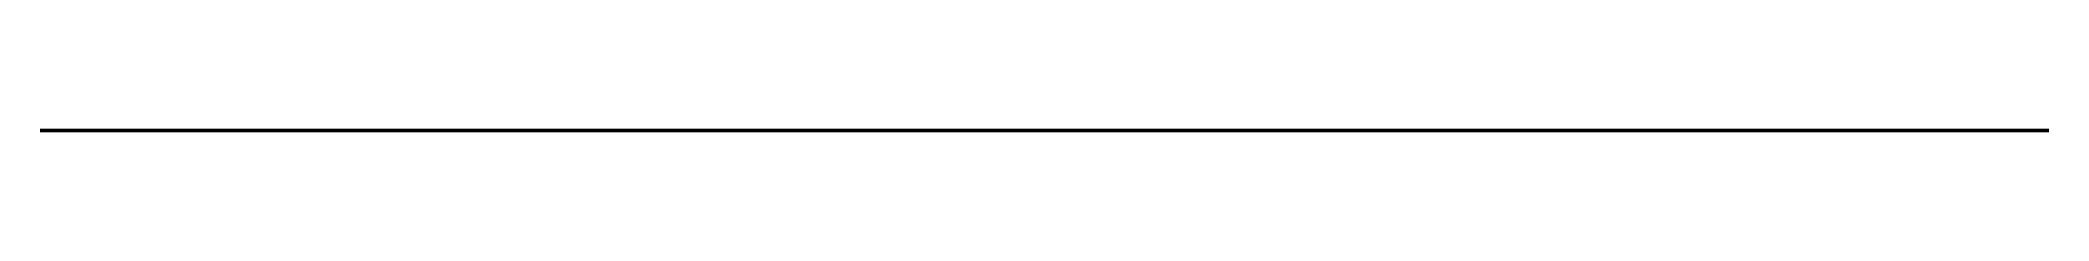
# Model space of a CAD drawing. Header units: millimetres. Extents: x 494 to 605, y 0 to 359.
# Drawn here: x 513.5 to 605.5, y 0 to 0 of the extents above.
import ezdxf

# ---------------------------------------------------------------- set-up
doc = ezdxf.new("R2010")
doc.units = ezdxf.units.MM
doc.linetypes.add('HIDDEN2', pattern=[4.7625, 3.175, -1.5875])
doc.layers.add('front-HID', color=5, linetype='HIDDEN2')
doc.layers.add('front-VIS', color=7, linetype='Continuous', lineweight=50)
doc.styles.get("Standard").update_dxf_attribs({"font": 'arial.ttf'})

msp = doc.modelspace()

# ---------------------------------------------------------------- linework, layer by layer
at = {"layer": 'front-HID'}
for p, q in [((522.977, 0, 27), (595.989, 0, 27)), ((584.477, 0, 40), (534.477, 0, 40))]:
    msp.add_line(p, q, dxfattribs=at)
at = {"layer": 'front-VIS'}
for p, q in [((529.477, 0, 40), (513.477, 0, 8)), ((513.477, 0), (513.477, 0, 8)), ((513.477, 0), (539.477, 0)), ((529.477, 0, 40), (534.477, 0, 40)), ((534.477, 0, 70), (544.477, 0, 70)), ((534.477, 0, 40), (534.477, 0, 70)), ((539.477, 0), (539.477, 0, 12)), ((539.477, 0, 12), (579.477, 0, 12)), ((574.477, 0, 70), (584.477, 0, 70)), ((579.477, 0, 12), (579.477, 0)), ((579.477, 0), (605.477, 0)), ((584.477, 0, 40), (589.489, 0, 40)), ((584.477, 0, 40), (584.477, 0, 70)), ((605.477, 0, 8.023), (589.489, 0, 40)), ((605.477, 0), (605.477, 0, 8.023))]:
    msp.add_line(p, q, dxfattribs=at)
at = {"layer": 'front-VIS', "extrusion": (0, -1, -2.22045e-16)}
msp.add_arc((559.477, 70), 15, 0, 180, dxfattribs=at)

# ---------------------------------------------------------------- texts
at = {"layer": 'Defpoints', "extrusion": (0, -1, -2.22045e-16)}
msp.add_text('A', height=5, dxfattribs=at).set_placement((533.312, -10.215))

doc.saveas('drawing.dxf')
